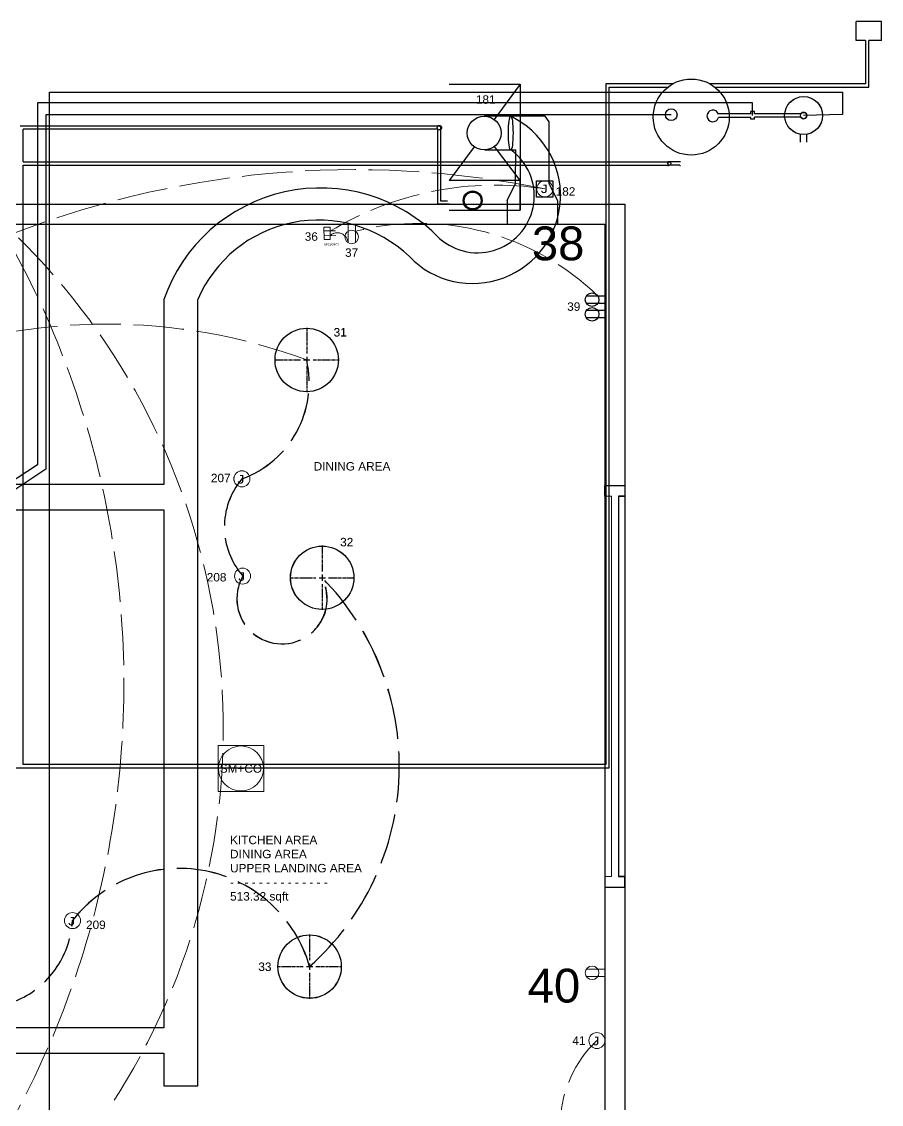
# Model space of a CAD drawing. Header units: inches. Extents: x 26 to 544, y -597 to 369.
# Drawn here: x 213.8 to 417.3, y -303.6 to -47.5 of the extents above; entities that cross this region are included whole.
import ezdxf

# ---------------------------------------------------------------- set-up
doc = ezdxf.new("R2010")
doc.units = ezdxf.units.IN
doc.header["$MEASUREMENT"] = 0
doc.linetypes.add('ACAD_ISO02W100', pattern=[15, 12, -3])
doc.linetypes.add('CENTER2', pattern=[1.125, 0.75, -0.125, 0.125, -0.125])
doc.layers.get('0').update_dxf_attribs({"color": 1, "lineweight": 9})
for name, color, linetype, lineweight in [('A201-Floorplan-2nd-floor', 7, 'Continuous', 9), ('A201-Text', 7, 'Continuous', 9), ('E201-Electrical-2nd-floor', 7, 'Continuous', 9), ('E301-Electrical-attic', 7, 'Continuous', 9), ('F201-Fire-and-CO-2nd-floor', 7, 'Continuous', 9), ('M101-HVAC-1st-floor', 7, 'Continuous', 9), ('M103-Plumbing', 7, 'Continuous', 9)]:
    doc.layers.add(name, color=color, linetype=linetype, lineweight=lineweight)
doc.styles.add('Reg', font='Courier New.ttf', dxfattribs={"height": 1})
doc.styles.add('Small', font='Arial.ttf', dxfattribs={"height": 0.5})
doc.styles.get("Standard").update_dxf_attribs({"font": 'Arial.ttf', "height": 2})

# ---------------------------------------------------------------- blocks, each defined once
blk = doc.blocks.new('L1-expansion-tank-186')
at = {"layer": 'M103-Plumbing', "lineweight": -3}
for radius in [4.49, 0.75]:
    blk.add_circle((0.7, 4.44, -54.75), radius, dxfattribs=at)
blk = doc.blocks.new('*U157')
at = {"layer": 'E301-Electrical-attic', "color": 0, "linetype": 'CENTER2', "lineweight": -3, "transparency": 16777216}
for p, q in [((0, 1.5), (0, 7.62)), ((-7.62, 0), (-1.5, 0)), ((1.5, 0), (7.62, 0)), ((0, -7.62), (0, -1.5))]:
    blk.add_line(p, q, dxfattribs=at)
at = {"layer": 'E301-Electrical-attic', "color": 0, "linetype": 'Continuous', "lineweight": -3, "transparency": 16777216}
for p, q in [((-0.75, 0), (0.75, 0)), ((0, -0.75), (0, 0.75))]:
    blk.add_line(p, q, dxfattribs=at)
blk = doc.blocks.new('L2-31')
at = {"layer": 'E301-Electrical-attic', "lineweight": -3}
blk.add_circle((0, 0), 7.5, dxfattribs=at)
at = {"layer": 'E301-Electrical-attic', "linetype": 'CENTER2', "lineweight": -3, "rotation": 270}
blk.add_blockref('*U157', (0, 0), dxfattribs=at)
blk = doc.blocks.new('*U159')
at = {"layer": 'E301-Electrical-attic', "color": 0, "linetype": 'CENTER2', "lineweight": -3, "transparency": 16777216}
for p, q in [((0, 1.5), (0, 7.62)), ((-7.62, 0), (-1.5, 0)), ((1.5, 0), (7.62, 0)), ((0, -7.62), (0, -1.5))]:
    blk.add_line(p, q, dxfattribs=at)
at = {"layer": 'E301-Electrical-attic', "color": 0, "linetype": 'Continuous', "lineweight": -3, "transparency": 16777216}
for p, q in [((-0.75, 0), (0.75, 0)), ((0, -0.75), (0, 0.75))]:
    blk.add_line(p, q, dxfattribs=at)
blk = doc.blocks.new('L2-32')
at = {"layer": 'E301-Electrical-attic', "lineweight": -3}
blk.add_circle((0, 0), 7.5, dxfattribs=at)
at = {"layer": 'E301-Electrical-attic', "linetype": 'CENTER2', "lineweight": -3, "rotation": 270}
blk.add_blockref('*U159', (0, 0), dxfattribs=at)
blk = doc.blocks.new('*U161')
at = {"layer": 'E301-Electrical-attic', "color": 0, "linetype": 'CENTER2', "lineweight": -3, "transparency": 16777216}
for p, q in [((0, 1.5), (0, 7.62)), ((-7.62, 0), (-1.5, 0)), ((1.5, 0), (7.62, 0)), ((0, -7.62), (0, -1.5))]:
    blk.add_line(p, q, dxfattribs=at)
at = {"layer": 'E301-Electrical-attic', "color": 0, "linetype": 'Continuous', "lineweight": -3, "transparency": 16777216}
for p, q in [((-0.75, 0), (0.75, 0)), ((0, -0.75), (0, 0.75))]:
    blk.add_line(p, q, dxfattribs=at)
blk = doc.blocks.new('L2-33')
at = {"layer": 'E301-Electrical-attic', "lineweight": -3}
blk.add_circle((0, 0), 7.5, dxfattribs=at)
at = {"layer": 'E301-Electrical-attic', "linetype": 'CENTER2', "lineweight": -3, "rotation": 270}
blk.add_blockref('*U161', (0, 0), dxfattribs=at)
blk = doc.blocks.new('L3-j-box-208')
at = {"layer": 'E301-Electrical-attic'}
blk.add_circle((0, 0), 1.9, dxfattribs=at)
at = {"layer": 'E301-Electrical-attic', "lineweight": 5, "style": 'Reg'}
blk.add_text('J', height=2, dxfattribs=at).set_placement((-1.25, -1.11))
blk = doc.blocks.new('L3-j-box-206')
at = {"layer": 'E301-Electrical-attic'}
blk.add_circle((0, 0), 1.9, dxfattribs=at)
at = {"layer": 'E301-Electrical-attic', "lineweight": 5, "style": 'Reg'}
blk.add_text('J', height=2, dxfattribs=at).set_placement((-1.25, -1.11))
blk = doc.blocks.new('L3-j-box-207')
at = {"layer": 'E301-Electrical-attic'}
blk.add_circle((0, 0), 1.9, dxfattribs=at)
at = {"layer": 'E301-Electrical-attic', "lineweight": 5, "style": 'Reg'}
blk.add_text('J', height=2, dxfattribs=at).set_placement((-1.25, -1.11))
blk = doc.blocks.new('ceiling-smoke+co-dining-room')
at = {"layer": 'F201-Fire-and-CO-2nd-floor', "lineweight": 5}
for p, q in [((-5.38, -5.42), (-5.38, 5.42)), ((-5.38, 5.42), (5.38, 5.42)), ((5.38, 5.42), (5.38, -5.42)), ((5.38, -5.42), (-5.38, -5.42))]:
    blk.add_line(p, q, dxfattribs=at)
blk.add_circle((0, 0), 5.33, dxfattribs=at)
blk.add_text('SM+CO', height=2, dxfattribs=at).set_placement((-5.02, -1.01))
blk = doc.blocks.new('L2-dining-room-window')
at = {"layer": 'A201-Floorplan-2nd-floor', "lineweight": 30}
for p, q in [((0, -2.5), (0, 0)), ((0, 0), (4.75, 0)), ((4.75, 0), (4.75, -2.5)), ((3.2, -2.5), (4.75, -2.5)), ((3.2, -2.5), (3.2, -92.5)), ((4.75, -2.5), (3.2, -2.5)), ((0, -92.5), (0, -95)), ((3.2, -92.5), (4.75, -92.5)), ((4.75, -92.5), (3.2, -92.5)), ((4.75, -95), (4.75, -92.5)), ((0, -95), (4.75, -95))]:
    blk.add_line(p, q, dxfattribs=at)
at = {"layer": 'A201-Floorplan-2nd-floor'}
blk.add_lwpolyline([(0, -92.5), (1.55, -92.5), (1.55, -2.5), (0, -2.5)], dxfattribs=at)
blk = doc.blocks.new('L2-duplex-40')
at = {"layer": 'E201-Electrical-2nd-floor'}
for p, q in [((0, 1.73, -15.88), (-4.39, 1.72, -15.88)), ((0, 0, -15.88), (-4.38, -0.01, -15.88))]:
    blk.add_line(p, q, dxfattribs=at)
blk.add_circle((-3.03, 0.87, -15.88), 1.61, dxfattribs=at)
blk = doc.blocks.new('L2-furnace-register-38-and-duct')
at = {"layer": 'A201-Floorplan-2nd-floor', "lineweight": 30}
for p, q in [((9, 25.55), (-5.42, 25.55)), ((9.97, 24.2), (9, 25.55)), ((9.97, 9.59), (9.97, 24.2)), ((-5.27, 17.56), (2.09, 17.56)), ((1.97, 9.59), (2.09, 17.56)), ((0, 5.61), (1.97, 9.59)), ((11.95, 5.61), (9.97, 9.59)), ((0, 5.61), (0, 0)), ((11.95, 5.61), (11.95, 0))]:
    blk.add_line(p, q, dxfattribs=at)
blk = doc.blocks.new('*U86')
at = {"layer": 'E201-Electrical-2nd-floor', "color": 0, "linetype": 'CENTER2', "lineweight": -3, "transparency": 16777216}
for p, q in [((0, 1.5), (0, 7.62)), ((-7.62, 0), (-1.5, 0)), ((1.5, 0), (7.62, 0)), ((0, -7.62), (0, -1.5))]:
    blk.add_line(p, q, dxfattribs=at)
at = {"layer": 'E201-Electrical-2nd-floor', "color": 0, "linetype": 'Continuous', "lineweight": -3, "transparency": 16777216}
for p, q in [((-0.75, 0), (0.75, 0)), ((0, -0.75), (0, 0.75))]:
    blk.add_line(p, q, dxfattribs=at)
blk = doc.blocks.new('L2-ceiling-led-31')
at = {"layer": 'E201-Electrical-2nd-floor', "lineweight": -3}
blk.add_circle((0, 0, -93.38), 7.5, dxfattribs=at)
at = {"layer": 'E201-Electrical-2nd-floor', "linetype": 'CENTER2', "lineweight": -3, "rotation": 270}
blk.add_blockref('*U86', (0, 0, -93.38), dxfattribs=at)
blk = doc.blocks.new('*U88')
at = {"layer": 'E201-Electrical-2nd-floor', "color": 0, "linetype": 'CENTER2', "lineweight": -3, "transparency": 16777216}
for p, q in [((0, 1.5), (0, 7.62)), ((-7.62, 0), (-1.5, 0)), ((1.5, 0), (7.62, 0)), ((0, -7.62), (0, -1.5))]:
    blk.add_line(p, q, dxfattribs=at)
at = {"layer": 'E201-Electrical-2nd-floor', "color": 0, "linetype": 'Continuous', "lineweight": -3, "transparency": 16777216}
for p, q in [((-0.75, 0), (0.75, 0)), ((0, -0.75), (0, 0.75))]:
    blk.add_line(p, q, dxfattribs=at)
blk = doc.blocks.new('L2-ceiling-led-32')
at = {"layer": 'E201-Electrical-2nd-floor', "lineweight": -3}
blk.add_circle((0, 0, -93.38), 7.5, dxfattribs=at)
at = {"layer": 'E201-Electrical-2nd-floor', "linetype": 'CENTER2', "lineweight": -3, "rotation": 270}
blk.add_blockref('*U88', (0, 0, -93.38), dxfattribs=at)
blk = doc.blocks.new('*U90')
at = {"layer": 'E201-Electrical-2nd-floor', "color": 0, "linetype": 'CENTER2', "lineweight": -3, "transparency": 16777216}
for p, q in [((0, 1.5), (0, 7.62)), ((-7.62, 0), (-1.5, 0)), ((1.5, 0), (7.62, 0)), ((0, -7.62), (0, -1.5))]:
    blk.add_line(p, q, dxfattribs=at)
at = {"layer": 'E201-Electrical-2nd-floor', "color": 0, "linetype": 'Continuous', "lineweight": -3, "transparency": 16777216}
for p, q in [((-0.75, 0), (0.75, 0)), ((0, -0.75), (0, 0.75))]:
    blk.add_line(p, q, dxfattribs=at)
blk = doc.blocks.new('L2-ceiling-led-33')
at = {"layer": 'E201-Electrical-2nd-floor', "lineweight": -3}
blk.add_circle((0, 0, -93.62), 7.5, dxfattribs=at)
at = {"layer": 'E201-Electrical-2nd-floor', "linetype": 'CENTER2', "lineweight": -3, "rotation": 270}
blk.add_blockref('*U90', (0, 0, -93.62), dxfattribs=at)
blk = doc.blocks.new('L2-duplex-37')
at = {"layer": 'E201-Electrical-2nd-floor'}
for p, q in [((0, 0, -15.25), (0, -4.39, -15.25)), ((1.73, 0, -15.25), (1.73, -4.38, -15.25))]:
    blk.add_line(p, q, dxfattribs=at)
blk.add_circle((0.86, -3.03, -15.25), 1.61, dxfattribs=at)
blk = doc.blocks.new('L2-duplex-39')
at = {"layer": 'E201-Electrical-2nd-floor', "lineweight": -3}
for p, q in [((0, 2.75, -15.75), (-4.39, 2.75, -15.75)), ((0, 1.02, -15.75), (-4.38, 1.02, -15.75)), ((0, -0.71, -15.75), (-4.39, -0.71, -15.75)), ((0, -2.44, -15.75), (-4.38, -2.44, -15.75))]:
    blk.add_line(p, q, dxfattribs=at)
for centre in [(-3.03, 1.89, -15.75), (-3.03, -1.57, -15.75)]:
    blk.add_circle(centre, 1.61, dxfattribs=at)
blk = doc.blocks.new('L2-j-box')
at = {"layer": 'E201-Electrical-2nd-floor'}
blk.add_circle((0, 0), 1.9, dxfattribs=at)
at = {"layer": 'E201-Electrical-2nd-floor', "lineweight": 5, "style": 'Reg'}
blk.add_text('J', height=2, dxfattribs=at).set_placement((-1.25, -1.11))
blk = doc.blocks.new('L3-205')
at = {"layer": 'E201-Electrical-2nd-floor'}
blk.add_circle((0, 0), 1.9, dxfattribs=at)
at = {"layer": 'E201-Electrical-2nd-floor', "lineweight": 5, "style": 'Reg'}
blk.add_text('J', height=2, dxfattribs=at).set_placement((-1.25, -1.11))
blk = doc.blocks.new('L3-206')
at = {"layer": 'E201-Electrical-2nd-floor'}
blk.add_circle((0, 0), 1.9, dxfattribs=at)
at = {"layer": 'E201-Electrical-2nd-floor', "lineweight": 5, "style": 'Reg'}
blk.add_text('J', height=2, dxfattribs=at).set_placement((-1.25, -1.11))
blk = doc.blocks.new('L3-209')
at = {"layer": 'E201-Electrical-2nd-floor'}
blk.add_circle((0, 0), 1.9, dxfattribs=at)
at = {"layer": 'E201-Electrical-2nd-floor', "lineweight": 5, "style": 'Reg'}
blk.add_text('J', height=2, dxfattribs=at).set_placement((-1.25, -1.11))
blk = doc.blocks.new('L1-182')
at = {"layer": 'E201-Electrical-2nd-floor', "lineweight": 30}
for p, q in [((-1.98, -1.95, -100.38), (-1.98, 1.9, -100.38)), ((-1.98, 1.9, -100.38), (0, 1.9, -100.38)), ((0, 1.9, -100.38), (1.93, 1.9, -100.38)), ((1.93, 1.9, -100.38), (1.93, -1.95, -100.38)), ((1.93, -1.95, -100.38), (-1.98, -1.95, -100.38))]:
    blk.add_line(p, q, dxfattribs=at)
at = {"layer": 'E201-Electrical-2nd-floor'}
blk.add_circle((0, 0, -100.38), 1.9, dxfattribs=at)
at = {"layer": 'E201-Electrical-2nd-floor', "lineweight": 5, "style": 'Reg'}
blk.add_text('J', height=2, dxfattribs=at).set_placement((-1.16, -0.99, -100.38))
blk = doc.blocks.new('wall-gfci+afci')
at = {"layer": 'E201-Electrical-2nd-floor'}
for p, q in [((0, 2.91), (1.44, 2.91)), ((0, 0), (0, 2.91)), ((1.44, 0), (1.44, 2.91)), ((2.76, 2.03), (0, 2.03)), ((2.76, 0.87), (0, 0.87)), ((1.44, 0), (0, 0))]:
    blk.add_line(p, q, dxfattribs=at)
at = {"layer": 'E201-Electrical-2nd-floor', "lineweight": 5, "style": 'Small'}
blk.add_text('AFCI/GFCI', height=0.5, dxfattribs=at).set_placement((-0.04, -1.46))
blk = doc.blocks.new('new-2nd-floor-plan-with-electrical')
at = {"layer": 'A201-Floorplan-2nd-floor', "lineweight": -3}
for p, q in [((-0.0976, 441.811), (321.3019, 441.811)), ((321.3019, 441.811), (321.3019, 0))]:
    blk.add_line(p, q, dxfattribs=at)
blk.add_lwpolyline([(138.6728, 310.714), (4.7605, 310.714), (4.6769, 437.089), (316.5519, 437.089), (316.5519, 141.8978), (207.4894, 141.8978), (207.4894, 79.0502), (182.9894, 79.0502), (182.9894, 92.6043), (117.2394, 92.6043), (117.2394, 127.9375), (138.6728, 127.9375), (138.6728, 310.7193)], dxfattribs=at)
at = {"layer": 'E201-Electrical-2nd-floor', "linetype": 'ACAD_ISO02W100', "lineweight": 5}
for centre, radius, start, end in [((257.386, 225.9146), 224.0759, 78.428229, 112.039269), ((290.6782, 370.6388), 75.6999, 81.142345, 121.175797), ((63.2321, 317.8728), 162.9976, 258.783325, 46.924452), ((272.5283, 376.587), 60.7111, 45.767258, 104.340648), ((-12.236, 328.37), 214.9445, 317.193865, 29.655992), ((253.2453, 432.5358), 2.5204, 3.680377, 133.437215), ((198.6426, 277.1972), 136.2542, 69.670274, 110.630192), ((333.9014, 223.7326), 27.9242, 133.571777, 219.767382)]:
    blk.add_arc(centre, radius, start, end, dxfattribs=at)
at = {"layer": 'E201-Electrical-2nd-floor', "linetype": 'ACAD_ISO02W100', "lineweight": -3}
for centre, radius, start, end in [((222.3624, 399.6013), 24.2191, 289.973965, 12.792714), ((244.1375, 365.4844), 17.6418, 139.937663, 221.307848), ((240.1164, 348.4754), 10.676, 149.841267, 27.763199), ((204.3455, 308.873), 63.5548, 311.758866, 44.537194), ((215.8465, 252.6283), 32.0676, 15.993817, 142.072703), ((168.6673, 273.5588), 21.9186, 235.643802, 356.809811)]:
    blk.add_arc(centre, radius, start, end, dxfattribs=at)
at = {"lineweight": -3}
blk.add_blockref('L2-dining-room-window', (316.5519, 375.2603), dxfattribs=at)
at = {"layer": 'A201-Floorplan-2nd-floor', "lineweight": -3}
blk.add_blockref('L2-furnace-register-38-and-duct', (293.3969, 437.089), dxfattribs=at)
at = {"layer": 'A201-Floorplan-2nd-floor', "lineweight": 5}
blk.add_blockref('L2-j-box', (314.6543, 243.964), dxfattribs=at)
at = {"layer": 'E201-Electrical-2nd-floor', "lineweight": 5}
for name, p in [('L1-182', (302.3345, 445.436, 100.375)), ('L2-duplex-37', (255.7605, 437.089, 15.25)), ('L2-duplex-39', (316.5519, 417.339, 15.75)), ('L3-205', (230.6355, 376.839)), ('L3-206', (230.8019, 353.839)), ('L3-209', (190.5519, 272.339)), ('L2-ceiling-led-33', (246.6728, 261.464, 93.625))]:
    blk.add_blockref(name, p, dxfattribs=at)
at = {"layer": 'E201-Electrical-2nd-floor', "lineweight": 5, "rotation": 0.6061679436181898}
blk.add_blockref('wall-gfci+afci', (250.0858, 433.4786), dxfattribs=at)
at = {"layer": 'E201-Electrical-2nd-floor', "linetype": 'ACAD_ISO02W100', "lineweight": 5}
for name, p in [('L2-ceiling-led-31', (245.9804, 404.964, 93.375)), ('L2-ceiling-led-32', (249.6471, 353.4485, 93.375))]:
    blk.add_blockref(name, p, dxfattribs=at)
at = {"layer": 'E201-Electrical-2nd-floor', "lineweight": -3}
blk.add_blockref('L2-duplex-40', (316.5519, 259.1202, 15.875), dxfattribs=at)
at = {"layer": 'A201-Floorplan-2nd-floor', "lineweight": -3, "insert": (299.2666, 436.5449), "char_height": 8, "attachment_point": 1}
blk.add_mtext('38', dxfattribs=at)
at = {"layer": 'A201-Text', "lineweight": 5}
blk.add_text('DINING AREA', height=2, dxfattribs=at).set_placement((247.6234, 378.8115))
at = {"layer": 'A201-Text', "lineweight": 5, "insert": (227.8421, 292.4206), "char_height": 2, "width": 69.687987, "attachment_point": 1}
blk.add_mtext('KITCHEN AREA\\PDINING AREA\\PUPPER LANDING AREA\\P- - - - - - - - - - - - - -\\P513.32 sqft', dxfattribs=at)
at = {"layer": 'E201-Electrical-2nd-floor', "lineweight": 5}
for s, p in [('182', (304.8953, 443.8253)), ('36', (245.5131, 433.1615)), ('37', (255.0589, 429.3636)), ('39', (307.63, 416.592)), ('31', (252.3486, 410.538)), ('32', (253.8995, 360.8694)), ('33', (234.5178, 260.4283)), ('41', (308.8443, 242.9487))]:
    blk.add_text(s, height=2, dxfattribs=at).set_placement(p)
at = {"layer": 'E201-Electrical-2nd-floor', "lineweight": -3, "insert": (310.7079, 260.9578), "char_height": 8, "attachment_point": 3}
blk.add_mtext('40', dxfattribs=at)

msp = doc.modelspace()

# ---------------------------------------------------------------- linework, layer by layer
at = {"layer": 'E301-Electrical-attic', "linetype": 'ACAD_ISO02W100', "lineweight": 5}
msp.add_arc((233.91, -255.3), 136.25, 69.6703, 110.6302, dxfattribs=at)
at = {"layer": 'E301-Electrical-attic', "linetype": 'ACAD_ISO02W100', "lineweight": -3}
for centre, radius, start, end in [((257.63, -132.9), 24.22, 289.974, 12.7927), ((279.4, -167.02), 17.64, 139.9377, 221.3078), ((275.42, -184), 10.7, 150.0739, 27.5415), ((239.61, -223.63), 63.55, 311.7589, 44.5372), ((251.11, -279.87), 32.07, 15.9938, 142.0727), ((203.93, -258.94), 21.92, 235.6438, 356.8098)]:
    msp.add_arc(centre, radius, start, end, dxfattribs=at)
at = {"layer": 'M101-HVAC-1st-floor', "lineweight": -3}
for p, q in [((314.97, -62.32), (331.78, -62.32)), ((331.78, -62.32), (325.62, -70.64)), ((331.78, -62.32), (331.78, -92.06)), ((320.87, -77.08), (314.96, -85.06)), ((325.65, -77.06), (331.78, -85.19)), ((331.78, -85.06), (314.96, -85.06)), ((331.78, -92.06), (331.78, -85.06)), ((314.97, -92.06), (331.78, -92.06)), ((247.45, -113.24), (247.45, -156.99)), ((255.45, -299.22), (255.45, -113.24)), ((247.45, -156.99), (203.89, -156.99)), ((203.89, -162.99), (247.45, -162.99)), ((247.45, -162.99), (247.45, -285.55)), ((247.45, -285.55), (169.09, -285.55)), ((169.09, -291.55), (247.45, -291.55)), ((247.45, -291.55), (247.45, -299.22)), ((247.45, -299.22), (255.45, -299.22))]:
    msp.add_line(p, q, dxfattribs=at)
at = {"layer": 'M101-HVAC-1st-floor', "lineweight": 30}
for p, q in [((337.66, -69.86), (323.24, -69.86)), ((338.64, -71.22), (337.66, -69.86)), ((338.64, -85.83), (338.64, -71.22)), ((323.39, -77.86), (330.75, -77.86)), ((330.64, -85.83), (330.75, -77.86)), ((328.66, -89.8), (330.64, -85.83)), ((340.61, -89.8), (338.64, -85.83)), ((328.66, -89.8), (328.66, -95.41)), ((340.61, -89.8), (340.61, -95.41))]:
    msp.add_line(p, q, dxfattribs=at)
at = {"layer": 'M101-HVAC-1st-floor', "lineweight": -3}
for centre, radius in [((323.24, -73.86), 4), ((320.53, -89.81), 2.25), ((320.53, -89.81), 2.25), ((320.53, -89.81), 2)]:
    msp.add_circle(centre, radius, dxfattribs=at)
for centre, radius, start, end in [((320.52, -88.65), 20.8, 223.9426, 64.3485), ((321.66, -88.73), 13.45, 228.2734, 54.1942), ((284.53, -126.1), 39.25, 44.1307, 160.8645), ((284.02, -125.54), 31.1, 46.2041, 156.7054)]:
    msp.add_arc(centre, radius, start, end, dxfattribs=at)
msp.add_ellipse((329.53, -73.86), major_axis=(0, -4.01), ratio=0.137604, dxfattribs=at)
at = {"layer": 'M103-Plumbing', "lineweight": -3}
for p, q in [((411.26, -52), (411.26, -47.5)), ((417.26, -47.5), (411.26, -47.5)), ((417.26, -52), (417.26, -47.5)), ((413.51, -52), (411.26, -52)), ((417.26, -52), (414.26, -52)), ((367.85, -62.23), (352.08, -62.23)), ((352.08, -62.23), (352.08, -223.23)), ((352.83, -223.98), (352.83, -62.98)), ((352.83, -62.98), (366.72, -62.98)), ((386.33, -69.34), (386.33, -68.78)), ((387.2, -68.78), (386.33, -68.78)), ((387.2, -69.34), (387.2, -68.78)), ((386.33, -70.61), (386.33, -70.14)), ((387.2, -70.61), (386.33, -70.61)), ((387.2, -70.61), (387.2, -70.13)), ((398.21, -69.34), (394.38, -69.34)), ((312.66, -72.19), (213.41, -72.19)), ((214.16, -80.69), (214.16, -72.94)), ((312.28, -72.94), (214.16, -72.94)), ((312.28, -90.69), (312.28, -72.94)), ((313.03, -89.94), (313.03, -72.57)), ((398.15, -76.02), (398.15, -74.15)), ((399.65, -76.02), (399.65, -74.14)), ((220.41, -78.1), (220.41, -78.1)), ((214.16, -80.69), (366.84, -80.69)), ((214.16, -223.23), (214.16, -81.44)), ((214.16, -81.44), (367.09, -81.44)), ((366.71, -80.57), (366.84, -80.57)), ((366.71, -80.57), (366.71, -81.57)), ((366.71, -81.57), (366.84, -81.57)), ((366.84, -80.57), (366.84, -80.69)), ((369.59, -80.69), (366.84, -80.69)), ((366.84, -81.44), (366.84, -81.57)), ((369.59, -81.44), (367.09, -81.44)), ((314.97, -90.69), (312.28, -90.69)), ((314.54, -89.94), (313.03, -89.94)), ((117.18, -223.98), (352.83, -223.98)), ((352.08, -223.23), (214.16, -223.23))]:
    msp.add_line(p, q, dxfattribs=at)
at = {"layer": 'M103-Plumbing', "color": 4, "linetype": 'Continuous', "lineweight": -3}
msp.add_line((217.54, -70.05), (217.53, -70.05), dxfattribs=at)
at = {"layer": 'M103-Plumbing', "color": 150, "lineweight": -3}
for p, q in [((386.33, -69.34), (378.71, -69.34)), ((386.33, -70.14), (378.71, -70.17)), ((398.21, -69.34), (387.2, -69.34)), ((398.21, -70.09), (387.2, -70.13))]:
    msp.add_line(p, q, dxfattribs=at)
at = {"layer": 'M103-Plumbing', "lineweight": -3}
for points in [[(413.51, -52), (413.51, -62.23), (399.65, -62.23), (376.7, -62.23)], [(377.82, -62.98), (399.65, -62.98), (414.26, -62.98), (414.26, -52)], [(363.81, -410.38), (220.41, -410.38), (220.41, -69.52), (220.41, -64.16), (408.02, -64.16), (408.02, -69.47), (398.86, -69.71)], [(386.76, -69.73), (386.76, -66.7), (217.53, -66.7), (217.53, -112.67), (217.53, -152.31), (207.57, -158.82), (191.43, -160.69), (151.7, -160.69), (99.69, -160.69), (78.8, -160.69), (64.91, -182.79), (64.91, -205.43), (64.91, -359.34), (74.93, -385.55), (98.01, -393.63), (120.34, -401.45), (143.83, -401.45), (161.08, -408.11), (161.08, -441.32)], [(369.59, -80.57), (369.59, -80.69), (369.59, -80.57), (369.71, -80.57)], [(369.59, -81.57), (369.59, -81.44), (369.59, -81.57), (369.71, -81.57)]]:
    msp.add_lwpolyline(points, dxfattribs=at)
at = {"layer": 'M103-Plumbing', "linetype": 'Continuous', "lineweight": -3}
msp.add_lwpolyline([(367.52, -69.52), (219.53, -69.52), (219.53, -112.67), (219.53, -153.39), (208.27, -160.76), (191.55, -162.69), (151.7, -162.69), (99.69, -162.69), (79.91, -162.69), (66.91, -183.37), (66.91, -205.43), (66.91, -358.97), (76.46, -383.96), (98.67, -391.74), (120.68, -399.45), (144.2, -399.45), (163.08, -406.74), (163.08, -441.32)], dxfattribs=at)
at = {"layer": 'M103-Plumbing', "lineweight": -3}
for centre, radius in [((372.27, -70.07), 9), ((398.86, -69.71), 4.49), ((367.52, -69.52), 1.39), ((312.66, -72.57), 0.53), ((367.09, -81.07), 0.375)]:
    msp.add_circle(centre, radius, dxfattribs=at)
for centre, radius, start, end in [((377.37, -69.8), 1.39, 15.8896, 344.5431), ((398.86, -69.71), 0.75, 210.25, 150.2164), ((312.66, -72.57), 0.375, 360, 90)]:
    msp.add_arc(centre, radius, start, end, dxfattribs=at)

# ---------------------------------------------------------------- block references
at = {"lineweight": 5}
msp.add_blockref('new-2nd-floor-plan-with-electrical', (35.27, -532.5), dxfattribs=at)
at = {"layer": 'E301-Electrical-attic', "lineweight": 5}
for name, p in [('L2-31', (281.25, -127.54)), ('L2-32', (284.91, -179.05)), ('L2-33', (281.94, -271.04))]:
    msp.add_blockref(name, p, dxfattribs=at)
at = {"layer": 'E301-Electrical-attic', "linetype": 'ACAD_ISO02W100', "lineweight": 5}
for name, p in [('L3-j-box-206', (265.9, -155.66)), ('L3-j-box-207', (266.07, -178.66)), ('L3-j-box-208', (225.82, -260.16))]:
    msp.add_blockref(name, p, dxfattribs=at)
at = {"layer": 'F201-Fire-and-CO-2nd-floor', "lineweight": 5}
msp.add_blockref('ceiling-smoke+co-dining-room', (265.69, -224.16), dxfattribs=at)
at = {"layer": 'M103-Plumbing', "lineweight": 5}
msp.add_blockref('L1-expansion-tank-186', (398.15, -74.15, 54.75), dxfattribs=at)

# ---------------------------------------------------------------- texts
at = {"layer": 'E301-Electrical-attic', "lineweight": 5}
for s, p in [('31', (287.62, -122)), ('207', (258.57, -156.45)), ('32', (289.16, -171.62)), ('208', (257.59, -179.93)), ('209', (229.02, -262.15)), ('33', (269.82, -272.07))]:
    msp.add_text(s, height=2, dxfattribs=at).set_placement(p)
at = {"layer": 'M101-HVAC-1st-floor', "lineweight": 5}
msp.add_text('181', height=2, dxfattribs=at).set_placement((321.29, -66.93))

doc.saveas('drawing.dxf')
